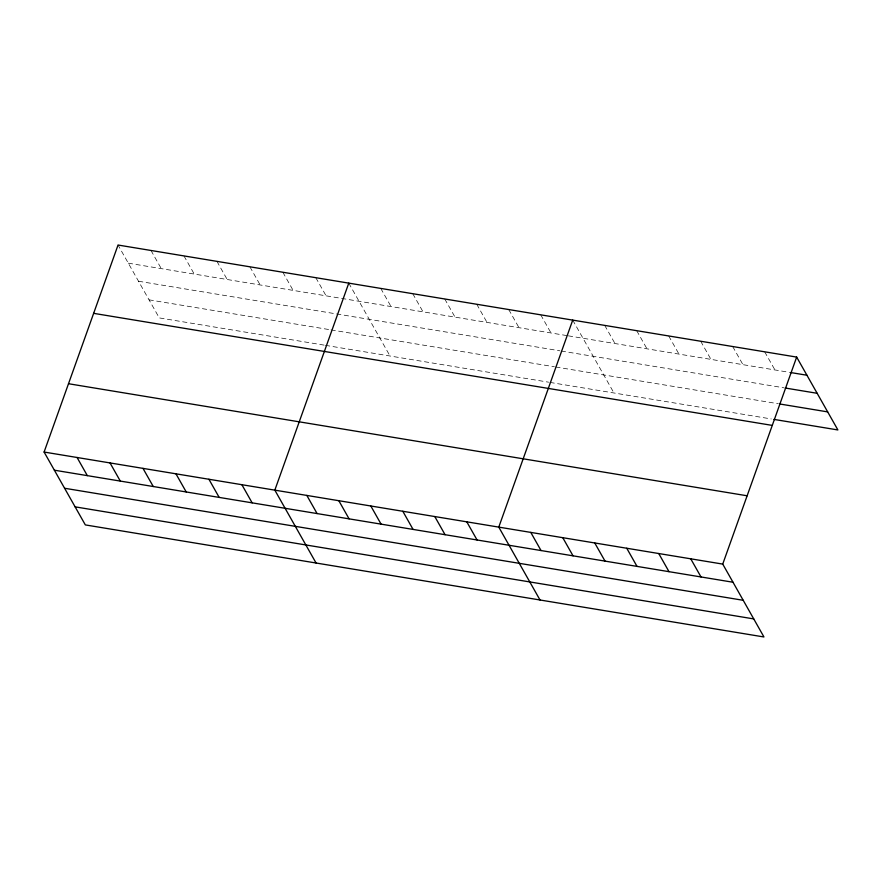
<?xml version="1.0" encoding="UTF-8"?>
<svg xmlns="http://www.w3.org/2000/svg" width="882" height="882" viewBox="0 0 882 882"><rect width="100%" height="100%" fill="white"/><g stroke="black" fill="none" stroke-linecap="round" stroke-linejoin="round"><path stroke-width="0.66" stroke-dasharray="4.41 3.31" d="M128.309 263.178L566.994 335.612M568.328 335.833L789.611 372.369M138.529 281.237L559.883 350.815M561.217 351.036L783.833 387.793M149.058 299.847L329.681 329.67M331.004 329.89L554.414 366.78M555.748 367L778.365 403.758M324.08 345.116L159.267 317.906L118.045 245.031M325.403 345.336L548.637 382.193M549.971 382.413L771.254 418.95M764.683 351.808L774.947 369.955M732.688 346.527L742.953 364.674M700.694 341.235L710.958 359.393M668.699 335.954L678.975 354.101M636.705 330.673L646.98 348.82M604.721 325.392L614.986 343.539M572.727 320.111L613.949 392.975M540.732 314.83L550.996 332.977M508.738 309.549L519.002 327.696M476.743 304.257L487.018 322.415M444.748 298.976L455.024 317.123M412.765 293.695L423.029 311.842M380.77 288.414L391.035 306.561M348.776 283.133L390.009 355.997M315.811 277.687L326.086 295.834M282.846 272.251L293.122 290.398M249.893 266.805L260.157 284.952M216.928 261.359L227.192 279.506M183.963 255.923L194.238 274.07M150.998 250.477L161.274 268.624"/><path stroke-width="1.32" d="M796.667 357.089L722.733 564.094L763.955 636.969L85.334 524.911L44.1 452.047L118.045 245.031L796.667 357.089L837.9 429.953L773.911 419.391M348.776 283.133L274.831 490.138L316.065 563.014M572.727 320.111L498.782 527.116L540.016 599.992M790.945 372.59L806.942 375.236M785.167 388.014L817.162 393.295M779.699 403.978L827.68 411.894M93.646 313.342L772.268 425.4M68.498 383.725L747.131 495.783M44.1 452.047L722.733 564.094M54.364 470.194L732.997 582.241M64.584 488.253L743.217 600.3M75.113 506.852L753.746 618.91M690.738 558.813L701.003 576.96M658.744 553.532L669.008 571.679M626.749 548.251L637.024 566.398M594.755 542.97L605.03 561.117M562.771 537.678L573.035 555.836M530.777 532.397L541.041 550.544M466.787 521.835L477.063 539.982M434.793 516.554L445.068 534.701M402.809 511.273L413.074 529.421M370.815 505.992L381.079 524.14M338.82 500.7L349.085 518.859M306.826 495.419L317.09 513.567M241.877 484.703L252.142 502.85M208.913 479.257L219.177 497.404M175.948 473.81L186.212 491.958M142.983 468.375L153.259 486.522M110.029 462.929L120.294 481.076M77.065 457.482L87.329 475.63"/></g></svg>
